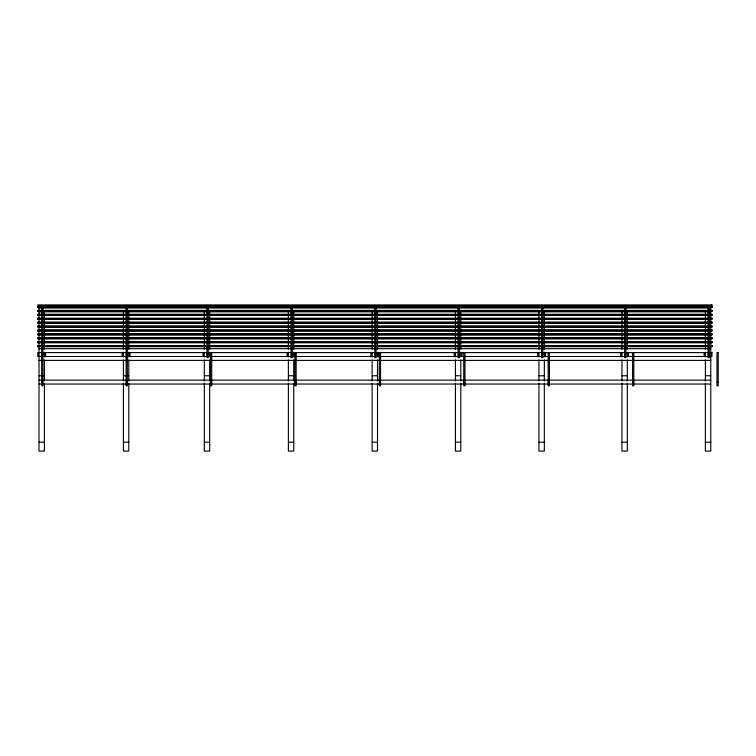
<?xml version="1.0" encoding="UTF-8"?>
<svg xmlns="http://www.w3.org/2000/svg" width="756" height="756" viewBox="0 0 756 756"><rect width="100%" height="100%" fill="white"/><g stroke="black" fill="none" stroke-linecap="round" stroke-linejoin="round"><path stroke-width="1.13" d="M37.8 306.832L711.963 306.832M37.8 307.191L711.963 307.191M39.01 307.9L710.763 307.9M37.8 310.744L711.963 310.744M37.8 311.103L711.963 311.103M39.01 311.793L710.763 311.793M37.8 314.657L711.963 314.657M37.8 315.016L711.963 315.016M37.8 318.578L711.963 318.578M37.8 318.938L711.963 318.938M37.8 322.491L711.963 322.491M37.8 322.85L711.963 322.85M37.8 326.403L711.963 326.403M37.8 326.762L711.963 326.762M37.8 330.325L711.963 330.325M37.8 330.684L711.963 330.684M37.8 334.237L711.963 334.237M37.8 334.596L711.963 334.596M37.8 338.159L711.963 338.159M37.8 338.508L711.963 338.508M37.8 342.071L711.963 342.071M37.8 342.43L711.963 342.43M37.8 345.983L711.963 345.983M37.8 346.342L711.963 346.342M39.01 348.705L710.763 348.705M41.693 354.195L42.903 354.195M126.11 354.195L127.32 354.195M207.002 354.195L208.212 354.195M291.06 354.195L292.27 354.195M374.834 354.195L376.034 354.195M458.117 354.195L459.327 354.195M541.636 354.195L542.846 354.195M624.654 354.195L625.864 354.195M708.07 354.195L709.279 354.195M126.11 356.341L127.32 356.341M379.342 356.341L380.551 356.341M632.583 356.341L633.793 356.341M126.11 357.673L127.32 357.673M39.01 360.395L710.763 360.395M39.019 375.76L44.368 375.76M123.436 375.76L128.785 375.76M204.328 375.76L209.677 375.76M288.386 375.76L293.734 375.76M372.15 375.76L377.509 375.76M455.433 375.76L460.791 375.76M538.962 375.76L544.311 375.76M621.98 375.76L627.329 375.76M705.395 375.76L710.744 375.76M39.01 380.155L710.763 380.155M41.693 382.073L42.903 382.073M126.11 382.073L127.32 382.073M210.518 382.073L211.727 382.073M294.935 382.073L296.144 382.073M379.342 382.073L380.551 382.073M463.759 382.073L464.968 382.073M548.166 382.073L549.376 382.073M632.583 382.073L633.793 382.073M716.99 382.073L718.2 382.073M39.01 384.048L710.763 384.048M39.01 442.222L44.387 442.222M123.417 442.222L128.794 442.222M204.309 442.222L209.686 442.222M288.376 442.222L293.753 442.222M372.141 442.222L377.518 442.222M455.424 442.222L460.801 442.222M538.952 442.222L544.329 442.222M621.971 442.222L627.338 442.222M705.386 442.222L710.763 442.222M710.763 305.717L710.763 451.086L705.386 451.086L705.386 383.386M705.386 311.604L705.386 349.253M705.386 352.211L705.386 356.889M705.386 359.847L705.386 381.033M704.176 352.598L704.176 356.492M633.793 352.598L633.793 385.815L632.583 385.815L632.583 352.598M628.548 352.598L628.548 356.492M627.338 311.604L627.338 349.253M627.338 352.211L627.338 356.889M627.338 359.847L627.338 381.033M627.338 383.386L627.338 451.086L621.971 451.086L621.971 383.386M621.971 311.604L621.971 349.253M621.971 352.211L621.971 356.889M621.971 359.847L621.971 381.033M620.761 352.598L620.761 356.492M549.376 352.598L549.376 385.815L548.166 385.815L548.166 352.598M545.539 352.598L545.539 356.492M544.329 311.604L544.329 349.253M544.329 352.211L544.329 356.889M544.329 359.847L544.329 381.033M544.329 383.386L544.329 451.086L538.952 451.086L538.952 383.386M538.952 311.604L538.952 349.253M538.952 352.211L538.952 356.889M538.952 359.847L538.952 381.033M537.743 352.598L537.743 356.492M464.968 352.598L464.968 385.815L463.759 385.815L463.759 352.598M462.01 352.598L462.01 356.492M460.801 311.604L460.801 349.253M460.801 352.211L460.801 356.889M460.801 359.847L460.801 381.033M460.801 383.386L460.801 451.086L455.424 451.086L455.424 383.386M455.424 311.604L455.424 349.253M455.424 352.211L455.424 356.889M455.424 359.847L455.424 381.033M454.214 352.598L454.214 356.492M380.551 352.598L380.551 385.815L379.342 385.815L379.342 352.598M378.728 352.598L378.728 356.492M377.518 311.604L377.518 349.253M377.518 352.211L377.518 356.889M377.518 359.847L377.518 381.033M377.518 383.386L377.518 451.086L372.141 451.086L372.141 383.386M372.141 311.604L372.141 349.253M372.141 352.211L372.141 356.889M372.141 359.847L372.141 381.033M370.931 352.598L370.931 356.492M296.144 352.598L296.144 385.815L294.935 385.815L294.935 352.598L294.963 356.492M293.753 311.604L293.753 349.253M293.753 352.211L293.753 356.889M293.753 359.847L293.753 381.033M293.753 383.386L293.753 451.086L288.376 451.086L288.376 383.386M288.376 311.604L288.376 349.253M288.376 352.211L288.376 356.889M288.376 359.847L288.376 381.033M287.167 352.598L287.167 356.492M211.727 352.598L211.727 385.815L210.518 385.815L210.518 352.598M210.896 352.598L210.896 354.545M209.686 311.604L209.686 349.253M209.686 352.211L209.686 356.889M209.686 359.847L209.686 381.033M209.686 383.386L209.686 451.086L204.309 451.086L204.309 383.386M204.309 311.604L204.309 349.253M204.309 352.211L204.309 356.889M204.309 359.847L204.309 381.033M203.109 352.598L203.109 356.492M130.004 352.598L130.004 356.492M128.794 311.604L128.794 349.253M128.794 352.211L128.794 356.889M128.794 359.847L128.794 381.033M128.794 383.386L128.794 451.086L123.417 451.086L123.417 383.386M123.417 311.604L123.417 349.253M123.417 352.211L123.417 356.889M123.417 359.847L123.417 381.033M122.207 352.598L122.207 356.492M45.587 352.598L45.587 356.492M44.387 311.604L44.387 349.253M44.387 352.211L44.387 356.889M44.387 359.847L44.387 381.033M44.387 383.386L44.387 451.086L39.01 451.086L39.01 305.717M711.963 304.914L37.8 304.914L37.8 305.717L711.963 305.717L711.963 304.914M711.963 306.464L37.8 306.464L37.8 307.55L711.963 307.55L711.963 306.464M42.903 307.068L41.693 307.068L41.693 385.815L42.903 385.815L42.903 307.068M127.32 307.068L126.11 307.068L126.11 385.815L127.32 385.815L127.32 307.068M208.212 307.068L207.002 307.068L207.002 357.673L208.212 357.673L208.212 307.068M292.27 307.068L291.06 307.068L291.06 357.673L292.27 357.673L292.27 307.068M376.034 307.068L374.834 307.068L374.834 357.673L376.034 357.673L376.034 307.068M459.327 307.068L458.117 307.068L458.117 357.673L459.327 357.673L459.327 307.068M542.846 307.068L541.636 307.068L541.636 357.673L542.846 357.673L542.846 307.068M625.864 307.068L624.654 307.068L624.654 357.673L625.864 357.673L625.864 307.068M709.279 307.068L708.07 307.068L708.07 357.673L709.279 357.673L709.279 307.068M711.963 310.385L37.8 310.385L37.8 311.463L711.963 311.463L711.963 310.385M711.963 314.298L37.8 314.298L37.8 315.384L711.963 315.384L711.963 314.298M711.963 318.21L37.8 318.21L37.8 319.297L711.963 319.297L711.963 318.21M711.963 322.132L37.8 322.132L37.8 323.209L711.963 323.209L711.963 322.132M711.963 326.044L37.8 326.044L37.8 327.131L711.963 327.131L711.963 326.044M711.963 329.966L37.8 329.966L37.8 331.043L711.963 331.043L711.963 329.966M711.963 333.878L37.8 333.878L37.8 334.955L711.963 334.955L711.963 333.878M711.963 337.79L37.8 337.79L37.8 338.877L711.963 338.877L711.963 337.79M711.963 341.712L37.8 341.712L37.8 342.789L711.963 342.789L711.963 341.712M711.963 345.624L37.8 345.624L37.8 346.702L711.963 346.702L711.963 345.624M711.963 352.598L37.8 352.598L37.8 356.492L711.963 356.492L711.963 352.598M718.2 352.598L716.99 352.598L716.99 385.815L718.2 385.815L718.2 352.598"/></g></svg>
